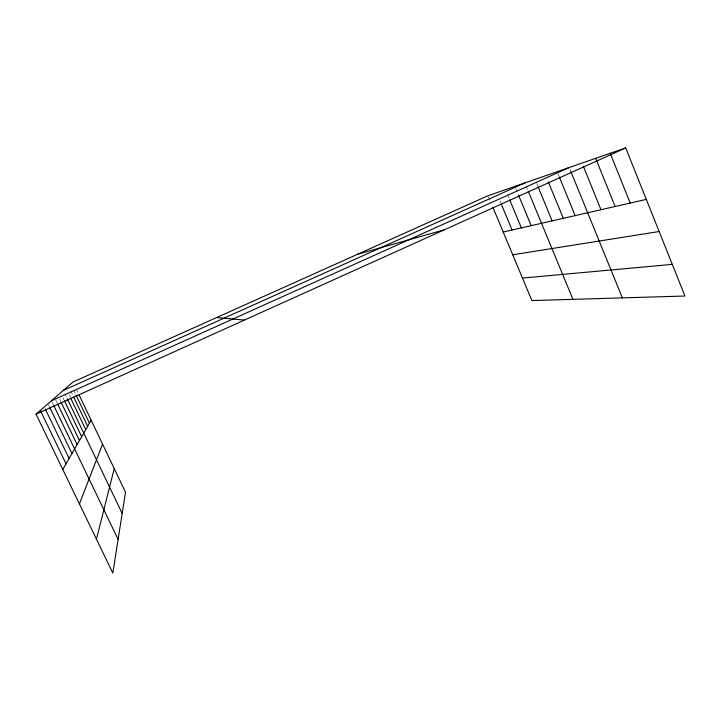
<?xml version="1.0" encoding="UTF-8"?>
<svg xmlns="http://www.w3.org/2000/svg" width="721" height="721" viewBox="0 0 721 721"><rect width="100%" height="100%" fill="white"/><g stroke="black" fill="none" stroke-linecap="round" stroke-linejoin="round"><path stroke-width="0.54" stroke-dasharray="3.6 2.7" d="M59.681 399.299L60.645 401.309M55.688 399.957L57.148 403.003M51.948 401.75L53.399 404.76M48.487 404.76L49.443 406.743M73.623 390.016L75.543 394.036M70.811 391.052L73.218 396.09M69.315 395.243L70.288 397.262M64.773 393.495L66.72 397.559M63.006 397.785L63.962 399.776M76.309 389.088L78.228 393.107M488.468 196.752L490.199 200.907M507.629 194.823L509.341 198.96M499.986 201.042L500.852 203.115M526.123 186.036L527.835 190.182M515.758 188.451L518.327 194.652M536.73 183.549L537.587 185.621M570.077 169.579L570.915 171.634M558.009 173.752L558.847 175.798"/><path stroke-width="1.08" d="M96.452 539.173L114.233 468.605M79.427 503.943L102.562 444.127M62.772 469.461L91.17 420.244M79.184 395.117L125.499 492.218L112.837 573.087L36.05 414.16L72.956 382.058L488.036 195.715L625.711 147.913L684.95 296.025L531.882 300.567L492.803 207.125M51.47 400.75L569.239 167.515M36.05 414.16L625.711 147.913M63.313 390.44L524.843 182.936M357.607 254.27L444.388 229.783M503.222 232.036L646.295 199.384M512.73 254.774L659.147 231.522M522.482 278.072L672.287 264.373M216.642 317.546L244.383 320.088M45.27 409.005L69.108 458.475M40.322 410.438L66.053 463.774M61.132 402.318L79.454 440.54M57.635 404.012L77.111 444.596M53.877 405.77L118.109 539.416M49.92 407.744L71.956 453.536M76.02 395.045L89.458 423.2M73.704 397.1L87.665 426.318M70.766 398.271L85.754 429.617M67.206 398.569L122.173 513.442M64.448 400.777L81.662 436.719M509.774 199.987L521.373 227.89M501.284 204.142L512.072 230.017M528.259 191.218L572.952 299.35M518.75 195.688L531.179 225.655M538.019 186.658L552.115 220.878M548.348 181.908L563.299 218.328M570.915 171.634L622.358 297.881M559.262 176.816L575.133 215.624M583.316 166.181L600.981 209.73M595.681 158.341L615.13 206.494M610.2 153.294L630.208 203.061"/></g></svg>
